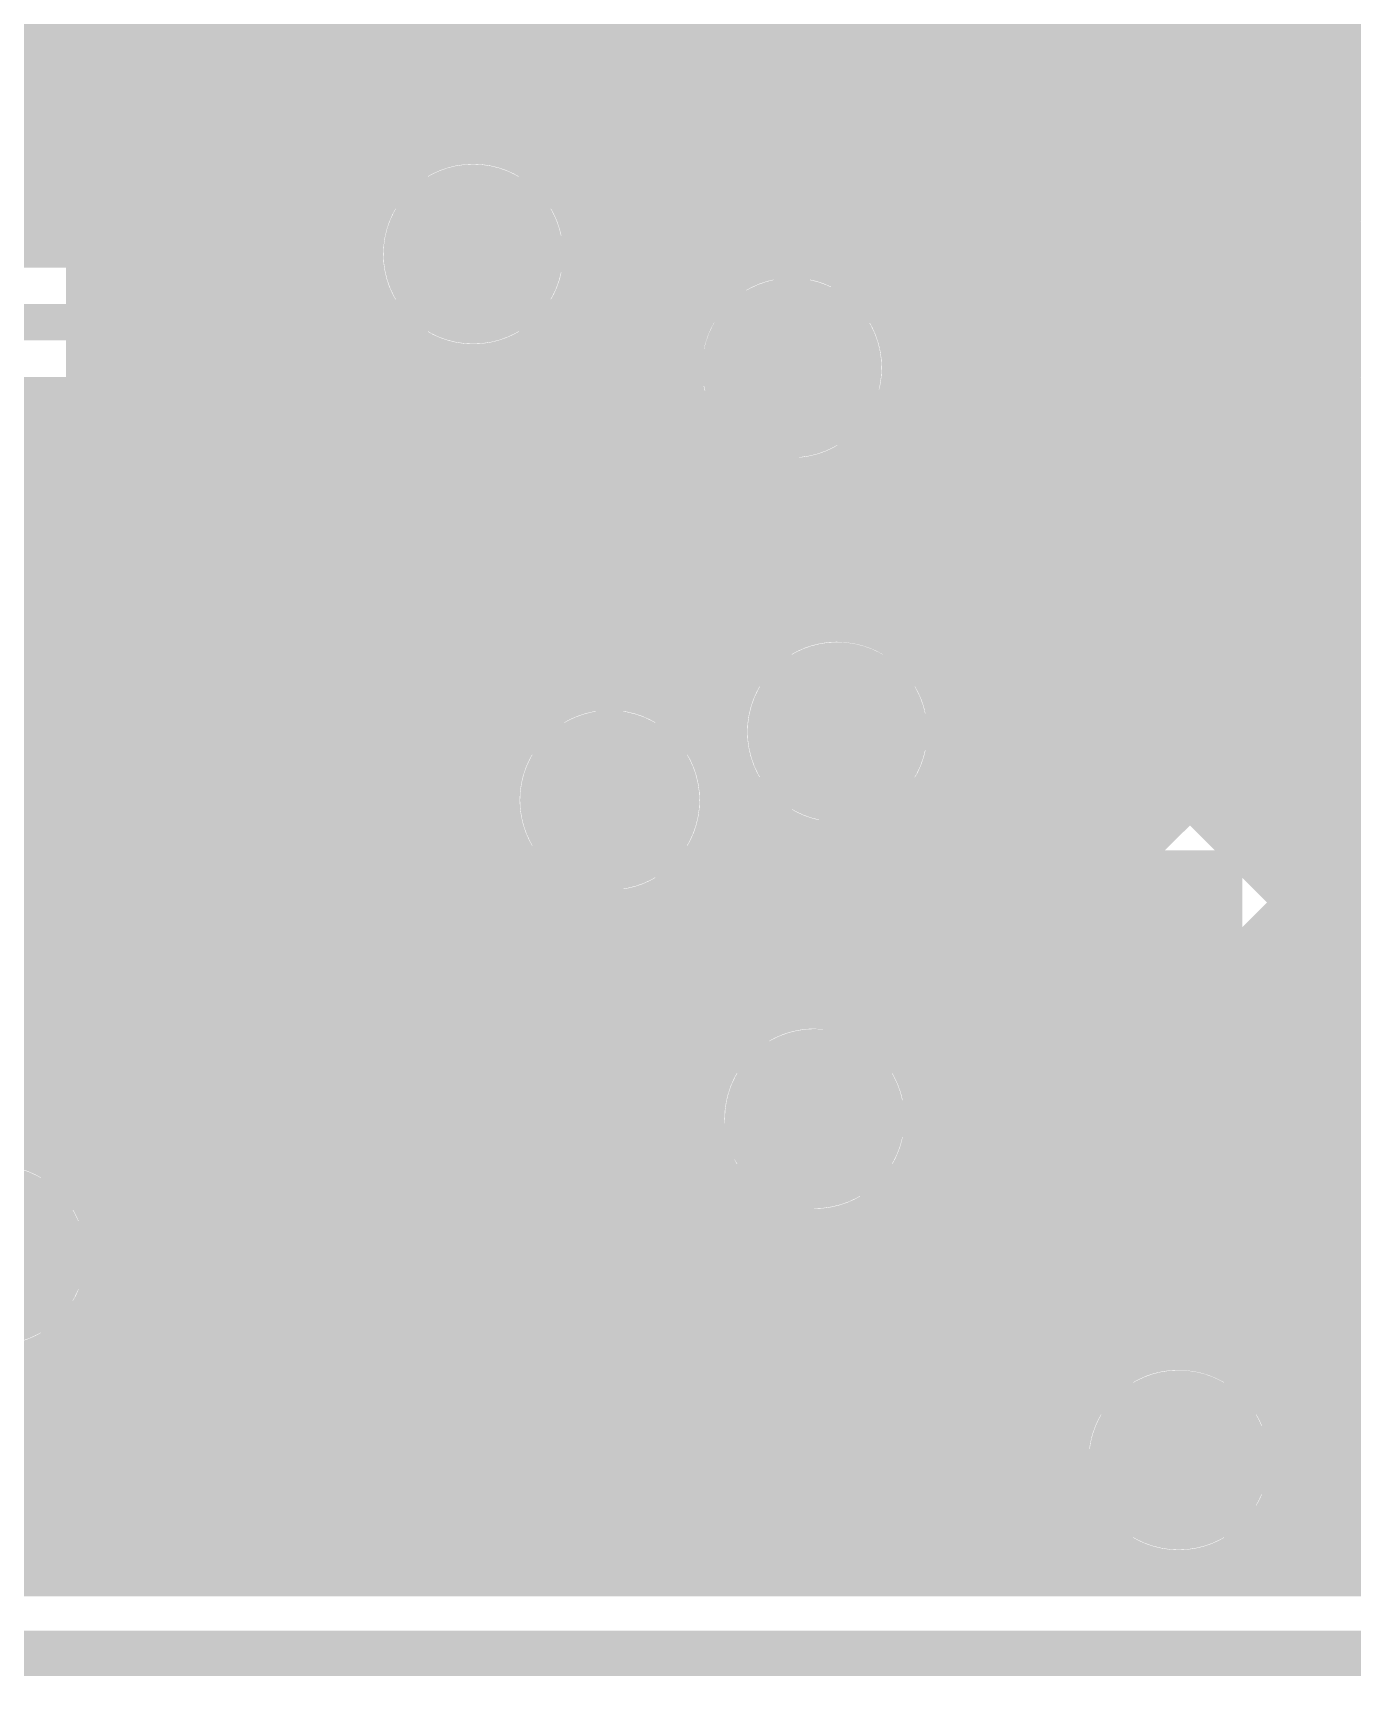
# Model space of a CAD drawing. Extents: x -4 to 136, y -50 to 40.
# Drawn here: x 47.07 to 54.44, y -4.13 to 5.04 of the extents above; entities that cross this region are included whole.
import ezdxf

# ---------------------------------------------------------------- set-up
doc = ezdxf.new("R2010")
doc.units = 0
doc.header["$MEASUREMENT"] = 0
doc.layers.get('0').update_dxf_attribs({"linetype": 'CONTINUOUS'})
for name, color, linetype in [('25-335-0_BOT', 7, 'CONTINUOUS'), ('25-335-0_DRD', 7, 'CONTINUOUS'), ('25-335-0_GND', 6, 'CONTINUOUS'), ('25-335-0_IN1', 4, 'CONTINUOUS'), ('25-335-0_SMT', 5, 'CONTINUOUS'), ('25-335-0_SPT', 10, 'CONTINUOUS'), ('25-335-0_SST', 9, 'CONTINUOUS'), ('25-335-0_TOP', 12, 'CONTINUOUS'), ('THRUHOLE_TAP', 15, 'CONTINUOUS')]:
    doc.layers.add(name, color=color, linetype=linetype)

# ---------------------------------------------------------------- blocks, each defined once
blk = doc.blocks.new('ROUND_40')
at = {"const_width": 0.29972}
blk.add_lwpolyline([(-0.14986, 0, 1), (0.14986, 0, 1)], format="xyb", close=True, dxfattribs=at)
blk = doc.blocks.new('ROUND_60')
at = {"const_width": 0.50038}
blk.add_lwpolyline([(-0.25019, 0, 1), (0.25019, 0, 1)], format="xyb", close=True, dxfattribs=at)
blk = doc.blocks.new('ROUND_62')
at = {"const_width": 0.50038}
blk.add_lwpolyline([(-0.25019, 0, 1), (0.25019, 0, 1)], format="xyb", close=True, dxfattribs=at)
blk = doc.blocks.new('ROUND_63')
at = {"const_width": 0.0635}
blk.add_lwpolyline([(-0.03175, 0, 1), (0.03175, 0, 1)], format="xyb", close=True, dxfattribs=at)
blk = doc.blocks.new('RECTANGLE_2')
blk.add_solid([(0.4826, 0.4064), (0.4826, -0.4064), (-0.4826, 0.4064), (-0.4826, -0.4064)])
blk = doc.blocks.new('RECTANGLE_6')
blk.add_solid([(0.63627, 0.51308), (0.63627, -0.51308), (-0.63627, 0.51308), (-0.63627, -0.51308)])
blk = doc.blocks.new('RECTANGLE_17')
blk.add_solid([(0.508, 0.635), (0.508, -0.635), (-0.508, 0.635), (-0.508, -0.635)])
blk = doc.blocks.new('ROUND_23')
at = {"const_width": 0.10033}
blk.add_lwpolyline([(-0.050164, 0, 1), (0.050164, 0, 1)], format="xyb", close=True, dxfattribs=at)

msp = doc.modelspace()

# ---------------------------------------------------------------- linework, layer by layer
at = {"layer": '25-335-0_BOT'}
for points, const_width in [([(49.6062, 24.5364), (49.6062, 4.43484)], 0.254), ([(49.3776, 20.1422), (49.3776, 4.4196)], 0.254), ([(49.149, 19.91106), (49.149, 4.31038)], 0.254), ([(51.308, 3.175), (51.308, 19.558), (51.562, 19.812)], 0.2032), ([(48.9204, 19.68246), (48.9204, 3.96748)], 0.254), ([(48.6918, 19.45386), (48.6918, 3.8608)], 0.254), ([(48.4632, 19.22526), (48.4632, 3.8608)], 0.254), ([(48.2346, 18.99666), (48.2346, 3.8608)], 0.254), ([(48.006, 18.76806), (48.006, 3.8608)], 0.254), ([(47.0916, 18.67154), (47.0916, 3.8608)], 0.254), ([(47.7774, 18.5928), (47.7774, 3.8608)], 0.254), ([(47.3202, 18.5547), (47.3202, 3.8608)], 0.254), ([(47.5488, 18.53184), (47.5488, 3.8608)], 0.254), ([(51.7398, 15.05966), (51.7398, 3.6322)], 0.254), ([(51.8922, 14.94282), (51.8922, 3.41122)], 0.254), ([(52.1208, 14.86916), (52.1208, 1.5748)], 0.254), ([(52.3494, 9.0551), (52.3494, 1.5748)], 0.254), ([(52.578, 9.0551), (52.578, 1.5748)], 0.254), ([(52.8066, 9.0551), (52.8066, 1.50876)], 0.254), ([(53.0352, 9.0551), (53.0352, 1.2954)], 0.254), ([(53.2638, 9.0551), (53.2638, 1.0668)], 0.254), ([(49.8348, 7.00278), (49.8348, 4.36118)], 0.254), ([(53.4924, 6.91642), (53.4924, 0.8382)], 0.254), ([(50.8762, 6.80466), (50.8762, 3.6322)], 0.254), ([(50.0634, 6.7183), (50.0634, 4.14528)], 0.254), ([(50.7492, 6.70306), (50.7492, 3.46456)], 0.254), ([(50.292, 6.62178), (50.292, 1.39192)], 0.254), ([(50.5206, 6.6167), (50.5206, 1.34874)], 0.254), ([(53.721, 6.6294), (53.721, 0.6096)], 0.254), ([(53.9496, 6.4008), (53.9496, 0.381)], 0.254), ([(54.1782, 6.1722), (54.1782, 3.84556)], 0.254), ([(54.4068, 5.9436), (54.4068, 4.09194)], 0.254), ([(50.8762, 5.1308), (45.44822, 5.1308)], 0.254), ([(55.2196, 5.1308), (51.7398, 5.1308)], 0.254), ([(50.8762, 4.9022), (43.1038, 4.9022)], 0.254), ([(55.4482, 4.9022), (51.7398, 4.9022)], 0.254), ([(50.8762, 4.6736), (42.8752, 4.6736)], 0.254), ([(55.6768, 4.6736), (51.7398, 4.6736)], 0.254), ([(50.8762, 4.445), (42.6466, 4.445)], 0.254), ([(55.9054, 4.445), (51.7398, 4.445)], 0.254), ([(49.0474, 4.2164), (42.418, 4.2164)], 0.254), ([(50.8762, 4.2164), (50.01006, 4.2164)], 0.254), ([(56.05526, 4.2164), (51.7398, 4.2164)], 0.254), ([(48.92548, 3.9878), (37.07384, 3.9878)], 0.254), ([(50.8762, 3.9878), (50.13452, 3.9878)], 0.254), ([(54.27726, 3.9878), (51.7398, 3.9878)], 0.254), ([(48.90262, 3.8608), (39.878, 3.8608)], 0.254), ([(39.497, 3.048), (39.878, 3.429), (49.149, 3.429), (49.53, 3.81)], 0.2032), ([(50.8762, 3.7592), (50.15738, 3.7592)], 0.254), ([(54.1401, 3.7592), (51.7398, 3.7592)], 0.254), ([(50.0634, 3.47472), (50.0634, 1.34874)], 0.254), ([(50.7873, 3.5306), (50.09388, 3.5306)], 0.254), ([(54.10708, 3.5306), (51.8287, 3.5306)], 0.254), ([(50.69078, 3.302), (49.90084, 3.302)], 0.254), ([(54.16042, 3.302), (51.92522, 3.302)], 0.254), ([(49.50968, 3.18008), (49.4538, 3.1242)], 0.254), ([(49.50968, 3.18008), (49.53, 3.17975)], 0.254), ([(49.6062, 3.18516), (49.6062, -3.556)], 0.254), ([(49.8348, 3.25882), (49.8348, 1.1938)], 0.254), ([(54.1782, 3.2639), (54.1782, 0.1524)], 0.254), ([(49.149, 2.9972), (42.57294, 2.9972)], 0.254), ([(47.0916, 2.9972), (47.0916, -1.19126)], 0.254), ([(47.3202, 2.9972), (47.3202, -1.34366)], 0.254), ([(47.5488, 2.9972), (47.5488, -3.556)], 0.254), ([(47.7774, 2.9972), (47.7774, -3.556)], 0.254), ([(48.006, 2.9972), (48.006, -3.556)], 0.254), ([(48.2346, 2.9972), (48.2346, -3.556)], 0.254), ([(48.4632, 2.9972), (48.4632, -3.556)], 0.254), ([(48.6918, 2.9972), (48.6918, -3.556)], 0.254), ([(48.9204, 2.9972), (48.9204, -3.556)], 0.254), ([(49.149, 2.9972), (49.149, -3.556)], 0.254), ([(49.3776, 3.06324), (49.3776, -3.556)], 0.254), ([(50.6857, 3.0734), (49.39284, 3.0734)], 0.254), ([(54.3306, 3.0734), (51.9303, 3.0734)], 0.254), ([(54.4068, 3.02006), (54.4068, 0.0508)], 0.254), ([(51.8922, 2.93878), (51.8922, 1.67894)], 0.254), ([(50.77206, 2.8448), (42.64152, 2.8448)], 0.254), ([(50.7492, 2.8829), (50.7492, 1.1938)], 0.254), ([(60.0202, 2.8448), (51.84394, 2.8448)], 0.254), ([(50.9778, 2.63906), (50.9778, 1.37922)], 0.254), ([(51.6636, 2.6543), (51.6636, 1.7653)], 0.254), ([(51.0159, 2.6162), (42.66438, 2.6162)], 0.254), ([(51.2064, 2.5527), (51.2064, 1.6637)], 0.254), ([(51.435, 2.55778), (51.435, 1.76022)], 0.254), ([(55.31866, 2.6162), (51.59756, 2.6162)], 0.254), ([(55.16626, 2.3876), (42.60088, 2.3876)], 0.254), ([(55.12308, 2.159), (42.40784, 2.159)], 0.254), ([(55.16626, 1.9304), (46.43628, 1.9304)], 0.254), ([(51.2699, 1.7018), (46.65218, 1.7018)], 0.254), ([(55.31866, 1.7018), (51.85156, 1.7018)], 0.254), ([(52.578, 1.5748), (52.0192, 1.5748)], 0.254), ([(51.02606, 1.4732), (46.72584, 1.4732)], 0.254), ([(60.0202, 1.4732), (52.85486, 1.4732)], 0.254), ([(52.8828, 1.4478), (54.2798, 0.0508)], 0.254), ([(49.8856, 1.2446), (46.7106, 1.2446)], 0.254), ([(50.9397, 1.2446), (50.69586, 1.2446)], 0.254), ([(60.0202, 1.2446), (53.086, 1.2446)], 0.254), ([(51.562, 1.143), (52.578, 1.143), (54.102, -0.381), (62.865, -0.381), (63.5, 0.254), (68.707, 0.254), (68.961, 0)], 0.2032), ([(49.71542, 1.016), (46.60138, 1.016)], 0.254), ([(50.94478, 1.016), (50.86858, 1.016)], 0.254), ([(59.87542, 1.016), (53.3146, 1.016)], 0.254), ([(50.9778, 0.90678), (50.9778, -0.58166)], 0.254), ([(49.66208, 0.7874), (46.25848, 0.7874)], 0.254), ([(51.0413, 0.7874), (50.92192, 0.7874)], 0.254), ([(52.39766, 0.7112), (52.0192, 0.7112)], 0.254), ([(52.1208, 0.7112), (52.1208, -3.556)], 0.254), ([(52.3494, 0.7112), (52.3494, -3.556)], 0.254), ([(52.39766, 0.7112), (53.78958, -0.68072)], 0.254), ([(59.82208, 0.7874), (53.5432, 0.7874)], 0.254), ([(51.2064, 0.6223), (51.2064, -0.42926)], 0.254), ([(51.8922, 0.60706), (51.8922, -0.58166)], 0.254), ([(49.6951, 0.5588), (30.0228, 0.5588)], 0.254), ([(51.32578, 0.5588), (50.8889, 0.5588)], 0.254), ([(51.435, 0.52578), (51.435, -0.38608)], 0.254), ([(51.6636, 0.5207), (51.6636, -0.42926)], 0.254), ([(52.55006, 0.5588), (51.79822, 0.5588)], 0.254), ([(52.578, 0.53086), (52.578, -3.556)], 0.254), ([(59.8551, 0.5588), (53.7718, 0.5588)], 0.254), ([(49.83226, 0.3302), (30.0228, 0.3302)], 0.254), ([(49.8348, 0.32766), (49.8348, -3.556)], 0.254), ([(52.77866, 0.3302), (50.7492, 0.3302)], 0.254), ([(50.7492, 0.32766), (50.7492, -3.556)], 0.254), ([(52.8066, 0.30226), (52.8066, -3.556)], 0.254), ([(59.99226, 0.3302), (54.0004, 0.3302)], 0.254), ([(50.0634, 0.17526), (50.0634, -3.556)], 0.254), ([(50.5206, 0.17526), (50.5206, -3.556)], 0.254), ([(53.00726, 0.1016), (30.0228, 0.1016)], 0.254), ([(50.292, 0.13208), (50.292, -3.556)], 0.254), ([(53.0352, 0.07366), (53.0352, -2.46126)], 0.254), ([(62.73546, 0.1016), (54.229, 0.1016)], 0.254), ([(62.68466, 0.0508), (54.2798, 0.0508)], 0.254), ([(53.23586, -0.127), (30.0228, -0.127)], 0.254), ([(53.2638, -0.1524), (53.2638, -2.3241)], 0.254), ([(53.46446, -0.3556), (30.0228, -0.3556)], 0.254), ([(53.4924, -0.381), (53.4924, -2.29108)], 0.254), ([(50.97526, -0.5842), (30.0228, -0.5842)], 0.254), ([(53.69306, -0.5842), (51.8922, -0.5842)], 0.254), ([(53.721, -0.6096), (53.721, -2.34442)], 0.254), ([(50.8381, -0.8128), (30.0228, -0.8128)], 0.254), ([(57.22366, -0.8128), (52.0319, -0.8128)], 0.254), ([(53.9496, -0.78486), (53.9496, -2.4003)], 0.254), ([(57.22366, -0.8128), (54.102, -0.8128)], 0.254), ([(54.1782, -0.8128), (54.1782, -2.4003)], 0.254), ([(54.4068, -0.8128), (54.4068, -2.4003)], 0.254), ([(50.80508, -1.0414), (30.0228, -1.0414)], 0.254), ([(57.07126, -1.0414), (52.06492, -1.0414)], 0.254), ([(50.85842, -1.27), (47.23384, -1.27)], 0.254), ([(57.02808, -1.27), (52.01158, -1.27)], 0.254), ([(51.0286, -1.4986), (47.42688, -1.4986)], 0.254), ([(50.9778, -1.4478), (50.9778, -3.556)], 0.254), ([(57.07126, -1.4986), (51.83886, -1.4986)], 0.254), ([(51.8922, -1.4478), (51.8922, -3.556)], 0.254), ([(51.2064, -1.60274), (51.2064, -3.556)], 0.254), ([(51.435, -1.64592), (51.435, -3.556)], 0.254), ([(51.6636, -1.60274), (51.6636, -3.556)], 0.254), ([(57.22366, -1.7272), (47.49038, -1.7272)], 0.254), ([(61.98362, -1.9558), (47.46752, -1.9558)], 0.254), ([(47.3202, -2.2098), (47.3202, -3.556)], 0.254), ([(62.04712, -2.1844), (47.34306, -2.1844)], 0.254), ([(53.09362, -2.413), (30.20822, -2.413)], 0.254), ([(47.0916, -2.36474), (47.0916, -3.556)], 0.254), ([(62.22238, -2.4003), (53.82006, -2.4003)], 0.254), ([(62.23762, -2.413), (53.83784, -2.413)], 0.254), ([(95.25, -3.302), (70.739, -3.302), (69.977, -2.54), (68.707, -2.54), (68.326, -2.921), (53.467, -2.921)], 0.381), ([(52.90312, -2.6416), (30.1117, -2.6416)], 0.254), ([(52.83962, -2.8702), (29.82722, -2.8702)], 0.254), ([(52.86248, -3.0988), (26.83256, -3.0988)], 0.254), ([(52.9844, -3.3274), (15.9766, -3.3274)], 0.254), ([(53.0352, -3.3782), (53.0352, -3.556)], 0.254), ([(53.2638, -3.5179), (53.2638, -3.556)], 0.254), ([(53.721, -3.49758), (53.721, -3.556)], 0.254), ([(68.326, -3.4417), (53.82006, -3.4417)], 0.254), ([(53.9496, -3.4417), (53.9496, -3.556)], 0.254), ([(54.1782, -3.4417), (54.1782, -3.556)], 0.254), ([(54.4068, -3.4417), (54.4068, -3.556)], 0.254), ([(68.38442, -3.556), (15.86738, -3.556)], 0.254)]:
    msp.add_lwpolyline(points, dxfattribs=dict(at, const_width=const_width))
at = {"layer": '25-335-0_BOT', "const_width": 0.254}
for points in [[(49.53, 4.43992, 0.3907443), (48.90262, 3.8608)], [(50.15992, 3.81, 0.4142136), (49.53, 4.43992)], [(54.737, 4.18592, 0.4142136), (54.10708, 3.556)], [(49.53, 3.18008, 0.4142136), (50.15992, 3.81)], [(50.8762, 3.6322, 0.2063465), (50.67913, 3.175)], [(51.93792, 3.175, 0.2063464), (51.74052, 3.63296)], [(54.10708, 3.556, 0.4142136), (54.737, 2.92608)], [(50.67808, 3.175, 0.4142136), (51.308, 2.54508)], [(51.308, 2.54508, 0.4142136), (51.93792, 3.175)], [(49.149, 2.9972, 0.1989115), (49.45433, 3.12367)], [(51.562, 1.77292, 0.4142136), (50.93208, 1.143)], [(52.0192, 1.5748, 0.2063465), (51.562, 1.77187)], [(52.8828, 1.4478, 0.1989124), (52.578, 1.57405)], [(50.292, 1.39192, 0.4142136), (49.66208, 0.762)], [(50.92192, 0.762, 0.4142136), (50.292, 1.39192)], [(50.93208, 1.143, 0.4142136), (51.562, 0.51308)], [(49.66208, 0.762, 0.4142136), (50.292, 0.13208)], [(50.292, 0.13208, 0.4142136), (50.92192, 0.762)], [(51.562, 0.51308, 0.2063458), (52.01996, 0.71048)], [(51.435, -0.38608, 0.4142136), (50.80508, -1.016)], [(52.06492, -1.016, 0.4142136), (51.435, -0.38608)], [(53.7972, -0.6858, 0.1989124), (54.102, -0.81205)], [(53.7972, -0.6858, 0.1989124), (54.102, -0.81205)], [(50.80508, -1.016, 0.4142136), (51.435, -1.64592)], [(51.435, -1.64592, 0.4142136), (52.06492, -1.016)], [(47.49292, -1.778, 0.4142136), (46.863, -1.14808)], [(46.863, -2.40792, 0.4142136), (47.49292, -1.778)], [(53.467, -2.29108, 0.4142136), (52.83708, -2.921)], [(53.82006, -2.4003, 0.1500719), (53.467, -2.29189)], [(52.83708, -2.921, 0.4142136), (53.467, -3.55092)], [(53.467, -3.55092, 0.1500718), (53.82051, -3.44237)]]:
    msp.add_lwpolyline(points, format="xyb", dxfattribs=at)
at = {"layer": '25-335-0_DRD', "const_width": 0.254}
for points in [[(-4.0005, 34.00044), (-4.0005, -4.0005), (135.99922, -4.0005), (135.99922, 34.00044), (-4.0005, 34.00044)], [(48.895, 4.445), (48.895, 3.175)], [(50.165, 4.445), (48.895, 4.445)], [(50.165, 4.445), (48.895, 3.175)], [(50.165, 3.175), (48.895, 4.445)], [(50.165, 3.175), (50.165, 4.445)], [(54.102, 4.191), (54.102, 2.921)], [(55.372, 4.191), (54.102, 4.191)], [(55.372, 4.191), (54.102, 2.921)], [(55.372, 2.921), (54.102, 4.191)], [(50.673, 3.81), (50.673, 2.54)], [(51.943, 3.81), (50.673, 3.81)], [(51.943, 3.81), (50.673, 2.54)], [(51.943, 2.54), (50.673, 3.81)], [(51.943, 2.54), (51.943, 3.81)], [(48.895, 3.175), (50.165, 3.175)], [(49.784, 2.921), (49.784, 1.651)], [(51.054, 2.921), (49.784, 2.921)], [(51.054, 2.921), (49.784, 1.651)], [(51.054, 1.651), (49.784, 2.921)], [(49.784, 2.921), (49.784, 1.651)], [(51.054, 2.921), (49.784, 2.921)], [(51.054, 2.921), (49.784, 1.651)], [(51.054, 1.651), (49.784, 2.921)], [(51.054, 1.651), (51.054, 2.921)], [(51.054, 1.651), (51.054, 2.921)], [(54.102, 2.921), (55.372, 2.921)], [(50.673, 2.54), (51.943, 2.54)], [(50.927, 1.778), (50.927, 0.508)], [(52.197, 1.778), (50.927, 1.778)], [(52.197, 1.778), (50.927, 0.508)], [(52.197, 0.508), (50.927, 1.778)], [(52.197, 0.508), (52.197, 1.778)], [(49.784, 1.651), (51.054, 1.651)], [(49.784, 1.651), (51.054, 1.651)], [(49.657, 1.397), (49.657, 0.127)], [(50.927, 1.397), (49.657, 1.397)], [(50.927, 1.397), (49.657, 0.127)], [(50.927, 0.127), (49.657, 1.397)], [(50.927, 0.127), (50.927, 1.397)], [(51.6128, 0.7112), (51.6128, -0.5588)], [(52.8828, 0.7112), (51.6128, 0.7112)], [(52.8828, 0.7112), (51.6128, -0.5588)], [(52.8828, -0.5588), (51.6128, 0.7112)], [(51.6128, 0.7112), (51.6128, -0.5588)], [(52.8828, 0.7112), (51.6128, 0.7112)], [(52.8828, 0.7112), (51.6128, -0.5588)], [(52.8828, -0.5588), (51.6128, 0.7112)], [(52.8828, -0.5588), (52.8828, 0.7112)], [(52.8828, -0.5588), (52.8828, 0.7112)], [(50.927, 0.508), (52.197, 0.508)], [(49.657, 0.127), (50.927, 0.127)], [(50.8, -0.381), (50.8, -1.651)], [(52.07, -0.381), (50.8, -0.381)], [(52.07, -0.381), (50.8, -1.651)], [(52.07, -1.651), (50.8, -0.381)], [(52.07, -1.651), (52.07, -0.381)], [(51.6128, -0.5588), (52.8828, -0.5588)], [(51.6128, -0.5588), (52.8828, -0.5588)], [(47.498, -1.143), (46.228, -1.143)], [(47.498, -1.143), (46.228, -2.413)], [(47.498, -2.413), (46.228, -1.143)], [(47.498, -2.413), (47.498, -1.143)], [(50.8, -1.651), (52.07, -1.651)], [(52.832, -2.286), (52.832, -3.556)], [(54.102, -2.286), (52.832, -2.286)], [(54.102, -2.286), (52.832, -3.556)], [(54.102, -3.556), (52.832, -2.286)], [(54.102, -3.556), (54.102, -2.286)], [(46.228, -2.413), (47.498, -2.413)], [(52.832, -3.556), (54.102, -3.556)]]:
    msp.add_lwpolyline(points, dxfattribs=at)
at = {"layer": '25-335-0_GND', "const_width": 0.254}
msp.add_lwpolyline([(-4.0005, 34.00044), (-4.0005, -4.0005), (135.99922, -4.0005), (135.99922, 34.00044), (-4.0005, 34.00044)], dxfattribs=at)
at = {"layer": '25-335-0_IN1'}
for points, const_width in [([(11.557, 19.812), (15.113, 19.812), (17.145, 17.78), (17.145, 10.033), (17.653, 9.525), (24.003, 9.525), (28.829, 4.699), (39.624, 4.699), (40.132, 4.191), (40.132, -1.905), (40.64, -2.413), (49.149, -2.413), (49.657, -1.905), (57.023, -1.905), (57.658, -1.27)], 0.2032), ([(47.0916, 14.01826), (47.0916, 4.572)], 0.254), ([(47.3202, 13.78966), (47.3202, 4.31292)], 0.254), ([(47.5488, 13.56106), (47.5488, -1.9812)], 0.254), ([(47.7774, 13.33246), (47.7774, -1.9812)], 0.254), ([(48.006, 13.10386), (48.006, -1.9812)], 0.254), ([(48.2346, 12.87526), (48.2346, -1.9812)], 0.254), ([(48.4632, 12.6873), (48.4632, -1.9812)], 0.254), ([(48.6918, 12.6492), (48.6918, -1.9812)], 0.254), ([(48.9204, 12.6492), (48.9204, 3.96748)], 0.254), ([(49.149, 12.6492), (49.149, 4.31038)], 0.254), ([(49.3776, 12.6492), (49.3776, 4.4196)], 0.254), ([(49.6062, 12.6492), (49.6062, 4.43484)], 0.254), ([(53.0352, 9.0551), (53.0352, 4.1148)], 0.254), ([(53.2638, 9.0551), (53.2638, 4.3434)], 0.254), ([(53.4924, 9.0551), (53.4924, 4.572)], 0.254), ([(53.721, 9.0551), (53.721, 4.8006)], 0.254), ([(53.9496, 9.0551), (53.9496, 5.0292)], 0.254), ([(52.8066, 9.01446), (52.8066, 3.8862)], 0.254), ([(52.578, 8.78586), (52.578, 3.6576)], 0.254), ([(52.3494, 8.55726), (52.3494, 3.429)], 0.254), ([(52.1208, 8.32866), (52.1208, 3.2004)], 0.254), ([(51.8922, 8.10006), (51.8922, 3.41122)], 0.254), ([(51.6636, 7.87146), (51.6636, 3.6957)], 0.254), ([(51.435, 7.64286), (51.435, 3.79222)], 0.254), ([(51.2064, 7.41426), (51.2064, 3.7973)], 0.254), ([(49.8348, 7.00278), (49.8348, 4.36118)], 0.254), ([(50.9778, 6.9469), (50.9778, 3.71094)], 0.254), ([(50.0634, 6.7183), (50.0634, 4.14528)], 0.254), ([(50.7492, 6.70306), (50.7492, 3.46456)], 0.254), ([(50.292, 6.62178), (50.292, 1.39192)], 0.254), ([(50.5206, 6.6167), (50.5206, 1.6002)], 0.254), ([(45.82922, 5.83184), (47.22368, 4.43738)], 0.254), ([(54.4322, 5.5118), (51.90998, 2.98958)], 0.254), ([(54.04866, 5.1308), (46.5328, 5.1308)], 0.254), ([(57.277, 5.207), (54.737, 5.207), (50.292, 0.762)], 0.2032), ([(53.82006, 4.9022), (46.7614, 4.9022)], 0.254), ([(54.9148, 4.7752), (51.84648, 1.70434)], 0.254), ([(53.59146, 4.6736), (46.99, 4.6736)], 0.254), ([(53.36286, 4.445), (47.2186, 4.445)], 0.254), ([(49.0474, 4.2164), (47.36084, 4.2164)], 0.254), ([(53.13426, 4.2164), (50.01006, 4.2164)], 0.254), ([(56.05526, 4.2164), (54.356, 4.2164)], 0.254), ([(54.4068, 4.26466), (54.4068, 4.09194)], 0.254), ([(47.3837, 4.064), (47.3837, -1.4224)], 0.254), ([(54.1782, 4.03606), (54.1782, 3.84556)], 0.254), ([(48.92548, 3.9878), (47.3837, 3.9878)], 0.254), ([(52.90566, 3.9878), (50.13452, 3.9878)], 0.254), ([(54.27726, 3.9878), (54.1274, 3.9878)], 0.254), ([(48.90262, 3.7592), (47.3837, 3.7592)], 0.254), ([(51.07178, 3.7592), (50.15738, 3.7592)], 0.254), ([(52.67706, 3.7592), (51.54422, 3.7592)], 0.254), ([(54.1401, 3.7592), (53.8988, 3.7592)], 0.254), ([(53.9496, 3.80746), (53.9496, 1.2192)], 0.254), ([(48.9204, 3.64998), (48.9204, -1.9812)], 0.254), ([(53.721, 3.57886), (53.721, 0.9906)], 0.254), ([(48.96612, 3.5306), (47.3837, 3.5306)], 0.254), ([(50.0634, 3.47472), (50.0634, 1.34874)], 0.254), ([(50.7873, 3.5306), (50.09388, 3.5306)], 0.254), ([(51.435, -1.016), (52.324, -1.016), (54.737, 1.397), (54.737, 3.556)], 0.2032), ([(52.44846, 3.5306), (51.8287, 3.5306)], 0.254), ([(54.10708, 3.5306), (53.6702, 3.5306)], 0.254), ([(49.15662, 3.302), (47.3837, 3.302)], 0.254), ([(49.149, 3.30708), (49.149, -1.80086)], 0.254), ([(50.69078, 3.302), (49.90084, 3.302)], 0.254), ([(52.21986, 3.302), (51.92522, 3.302)], 0.254), ([(54.16042, 3.302), (53.4416, 3.302)], 0.254), ([(53.4924, 3.35026), (53.4924, 0.762)], 0.254), ([(49.3776, 3.19786), (49.3776, -1.5748)], 0.254), ([(49.6062, 3.18516), (49.6062, -1.47574)], 0.254), ([(49.8348, 3.25882), (49.8348, 1.1938)], 0.254), ([(54.1782, 3.2639), (54.1782, 1.4478)], 0.254), ([(53.2638, 3.12166), (53.2638, 0.5334)], 0.254), ([(54.3052, 3.09626), (54.3052, 1.5748)], 0.254), ([(50.6857, 3.0734), (47.3837, 3.0734)], 0.254), ([(51.99126, 3.0734), (51.9303, 3.0734)], 0.254), ([(54.3052, 3.0734), (53.213, 3.0734)], 0.254), ([(50.77206, 2.8448), (47.3837, 2.8448)], 0.254), ([(50.7492, 2.8829), (50.7492, 1.8288)], 0.254), ([(54.3052, 2.8448), (52.9844, 2.8448)], 0.254), ([(53.0352, 2.89306), (53.0352, 0.3048)], 0.254), ([(50.9778, 2.63906), (50.9778, 2.0574)], 0.254), ([(52.8066, 2.66446), (52.8066, 0.0762)], 0.254), ([(51.0159, 2.6162), (47.3837, 2.6162)], 0.254), ([(51.49088, 2.57302), (50.30978, 1.39192)], 0.254), ([(51.2064, 2.5527), (51.2064, 2.286)], 0.254), ([(51.435, 2.55778), (51.435, 2.5146)], 0.254), ([(54.3052, 2.6162), (52.7558, 2.6162)], 0.254), ([(51.30546, 2.3876), (47.3837, 2.3876)], 0.254), ([(54.3052, 2.3876), (52.5272, 2.3876)], 0.254), ([(52.578, 2.43586), (52.578, -0.14986)], 0.254), ([(52.3494, 2.20726), (52.3494, -0.37846)], 0.254), ([(51.07686, 2.159), (47.3837, 2.159)], 0.254), ([(54.3052, 2.159), (52.2986, 2.159)], 0.254), ([(50.84826, 1.9304), (47.3837, 1.9304)], 0.254), ([(54.3052, 1.9304), (52.07, 1.9304)], 0.254), ([(52.1208, 1.97866), (52.1208, 1.43256)], 0.254), ([(51.8922, 1.75006), (51.8922, 1.67894)], 0.254), ([(50.61966, 1.7018), (47.3837, 1.7018)], 0.254), ([(54.3052, 1.7018), (51.85156, 1.7018)], 0.254), ([(54.3052, 1.5748), (52.14366, -0.5842)], 0.254), ([(50.39106, 1.4732), (47.3837, 1.4732)], 0.254), ([(54.20106, 1.4732), (52.09794, 1.4732)], 0.254), ([(49.8856, 1.2446), (47.3837, 1.2446)], 0.254), ([(53.97246, 1.2446), (52.1843, 1.2446)], 0.254), ([(55.0418, 1.0922), (52.63388, -1.31572)], 0.254), ([(49.71542, 1.016), (47.3837, 1.016)], 0.254), ([(53.74386, 1.016), (52.17922, 1.016)], 0.254), ([(50.99812, 0.85852), (50.92192, 0.77978)], 0.254), ([(50.9778, 0.83566), (50.9778, -0.58166)], 0.254), ([(52.1208, 0.8509), (52.1208, -0.5842)], 0.254), ([(49.66208, 0.7874), (47.3837, 0.7874)], 0.254), ([(51.0413, 0.7874), (50.927, 0.7874)], 0.254), ([(53.51526, 0.7874), (52.0827, 0.7874)], 0.254), ([(51.2064, 0.6223), (51.2064, -0.42926)], 0.254), ([(51.8922, 0.60706), (51.8922, -0.58166)], 0.254), ([(49.6951, 0.5588), (47.3837, 0.5588)], 0.254), ([(51.32578, 0.5588), (50.8889, 0.5588)], 0.254), ([(51.435, 0.52578), (51.435, -0.38608)], 0.254), ([(51.6636, 0.5207), (51.6636, -0.42926)], 0.254), ([(53.28666, 0.5588), (51.79822, 0.5588)], 0.254), ([(59.8551, 0.5588), (54.5084, 0.5588)], 0.254), ([(54.4068, 0.45466), (54.4068, -1.4732)], 0.254), ([(49.83226, 0.3302), (47.3837, 0.3302)], 0.254), ([(49.8348, 0.32766), (49.8348, -1.4732)], 0.254), ([(53.05806, 0.3302), (50.7492, 0.3302)], 0.254), ([(50.7492, 0.32766), (50.7492, -1.4732)], 0.254), ([(59.99226, 0.3302), (54.2798, 0.3302)], 0.254), ([(50.0634, 0.17526), (50.0634, -1.4732)], 0.254), ([(50.5206, 0.17526), (50.5206, -1.4732)], 0.254), ([(54.1782, 0.22606), (54.1782, -1.4732)], 0.254), ([(52.82946, 0.1016), (47.3837, 0.1016)], 0.254), ([(50.292, 0.13208), (50.292, -1.4732)], 0.254), ([(62.8142, 0.1016), (54.0512, 0.1016)], 0.254), ([(53.9496, 0), (53.9496, -1.4732)], 0.254), ([(52.60086, -0.127), (47.3837, -0.127)], 0.254), ([(62.8142, -0.127), (53.8226, -0.127)], 0.254), ([(53.721, -0.2286), (53.721, -1.4732)], 0.254), ([(52.37226, -0.3556), (47.3837, -0.3556)], 0.254), ([(62.8142, -0.3556), (53.594, -0.3556)], 0.254), ([(53.4924, -0.4572), (53.4924, -1.4732)], 0.254), ([(50.97526, -0.5842), (47.3837, -0.5842)], 0.254), ([(52.14366, -0.5842), (51.8922, -0.5842)], 0.254), ([(52.14366, -0.5842), (51.8922, -0.5842)], 0.254), ([(62.8142, -0.5842), (53.3654, -0.5842)], 0.254), ([(53.2638, -0.6858), (53.2638, -1.4732)], 0.254), ([(50.8381, -0.8128), (47.3837, -0.8128)], 0.254), ([(57.22366, -0.8128), (53.1368, -0.8128)], 0.254), ([(53.0352, -0.9144), (53.0352, -1.4732)], 0.254), ([(50.80508, -1.0414), (47.3837, -1.0414)], 0.254), ([(57.07126, -1.0414), (52.9082, -1.0414)], 0.254), ([(52.8066, -1.143), (52.8066, -1.4732)], 0.254), ([(50.85842, -1.27), (47.3837, -1.27)], 0.254), ([(57.02808, -1.27), (52.6796, -1.27)], 0.254), ([(52.578, -1.36398), (52.578, -1.4732)], 0.254), ([(49.50968, -1.4986), (47.42688, -1.4986)], 0.254), ([(51.00066, -1.4732), (49.657, -1.4732)], 0.254), ([(50.9778, -1.4478), (50.9778, -1.4732)], 0.254), ([(51.8668, -1.4732), (51.8922, -1.4478)], 0.254), ([(56.84266, -1.4732), (51.8668, -1.4732)], 0.254), ([(52.324, -1.4478), (51.8922, -1.4478)], 0.254), ([(51.8922, -1.4478), (51.8922, -1.4732)], 0.254), ([(52.1208, -1.4478), (52.1208, -1.4732)], 0.254), ([(52.3494, -1.4478), (52.3494, -1.4732)], 0.254), ([(49.3522, -1.6002), (48.96866, -1.9812)], 0.254), ([(49.22266, -1.7272), (47.49038, -1.7272)], 0.254), ([(48.99406, -1.9558), (47.46752, -1.9558)], 0.254), ([(48.96866, -1.9812), (47.4599, -1.9812)], 0.254), ([(49.8348, -2.3368), (49.45888, -2.71272)], 0.254), ([(53.09362, -2.413), (49.7586, -2.413)], 0.254), ([(49.8348, -2.3368), (49.8348, -3.556)], 0.254), ([(53.23078, -2.3368), (49.8348, -2.3368)], 0.254), ([(50.0634, -2.3368), (50.0634, -3.556)], 0.254), ([(50.292, -2.3368), (50.292, -3.556)], 0.254), ([(50.5206, -2.3368), (50.5206, -3.556)], 0.254), ([(50.7492, -2.3368), (50.7492, -3.556)], 0.254), ([(50.9778, -2.3368), (50.9778, -3.556)], 0.254), ([(51.2064, -2.3368), (51.2064, -3.556)], 0.254), ([(51.435, -2.3368), (51.435, -3.556)], 0.254), ([(51.6636, -2.3368), (51.6636, -3.556)], 0.254), ([(51.8922, -2.3368), (51.8922, -3.556)], 0.254), ([(52.1208, -2.3368), (52.1208, -3.556)], 0.254), ([(52.3494, -2.3368), (52.3494, -3.556)], 0.254), ([(52.578, -2.3368), (52.578, -3.556)], 0.254), ([(52.8066, -2.3368), (52.8066, -3.556)], 0.254), ([(53.0352, -2.3368), (53.0352, -2.46126)], 0.254), ([(57.023, -2.3368), (53.70322, -2.3368)], 0.254), ([(62.23762, -2.413), (53.83784, -2.413)], 0.254), ([(53.9496, -2.3368), (53.9496, -2.5146)], 0.254), ([(54.1782, -2.3368), (54.1782, -3.556)], 0.254), ([(54.4068, -2.3368), (54.4068, -3.556)], 0.254), ([(49.6062, -2.5654), (49.6062, -3.556)], 0.254), ([(52.90312, -2.6416), (49.53, -2.6416)], 0.254), ([(66.90614, -2.6416), (54.03088, -2.6416)], 0.254), ([(49.3776, -2.77876), (49.3776, -3.556)], 0.254), ([(52.83962, -2.8702), (29.82722, -2.8702)], 0.254), ([(49.149, -2.8448), (40.64, -2.8448)], 0.254), ([(47.0916, -2.8448), (47.0916, -3.556)], 0.254), ([(47.3202, -2.8448), (47.3202, -3.556)], 0.254), ([(47.5488, -2.8448), (47.5488, -3.556)], 0.254), ([(47.7774, -2.8448), (47.7774, -3.556)], 0.254), ([(48.006, -2.8448), (48.006, -3.556)], 0.254), ([(48.2346, -2.8448), (48.2346, -3.556)], 0.254), ([(48.4632, -2.8448), (48.4632, -3.556)], 0.254), ([(48.6918, -2.8448), (48.6918, -3.556)], 0.254), ([(48.9204, -2.8448), (48.9204, -3.556)], 0.254), ([(49.149, -2.8448), (49.149, -3.556)], 0.254), ([(68.50126, -2.8702), (54.09438, -2.8702)], 0.254), ([(52.86248, -3.0988), (26.83256, -3.0988)], 0.254), ([(68.3641, -3.0988), (54.07152, -3.0988)], 0.254), ([(52.9844, -3.3274), (15.9766, -3.3274)], 0.254), ([(68.33108, -3.3274), (53.94706, -3.3274)], 0.254), ([(53.9496, -3.32486), (53.9496, -3.556)], 0.254), ([(53.0352, -3.3782), (53.0352, -3.556)], 0.254), ([(53.2638, -3.5179), (53.2638, -3.556)], 0.254), ([(53.721, -3.49758), (53.721, -3.556)], 0.254), ([(68.38442, -3.556), (15.86738, -3.556)], 0.254)]:
    msp.add_lwpolyline(points, dxfattribs=dict(at, const_width=const_width))
at = {"layer": '25-335-0_IN1', "const_width": 0.254}
for points in [[(47.3837, 4.064, 0.1989124), (47.23119, 4.43219)], [(47.3837, 4.064, 0.1989124), (47.23119, 4.43219)], [(49.53, 4.43992, 0.4142136), (48.90008, 3.81)], [(50.15992, 3.81, 0.4142136), (49.53, 4.43992)], [(54.737, 4.18592, 0.4142136), (54.10708, 3.556)], [(48.90008, 3.81, 0.4142136), (49.53, 3.18008)], [(49.53, 3.18008, 0.4142136), (50.15992, 3.81)], [(51.308, 3.80492, 0.4142136), (50.67808, 3.175)], [(51.93792, 3.175, 0.4142136), (51.308, 3.80492)], [(54.10708, 3.556, 0.2070672), (54.30575, 3.09684)], [(50.67808, 3.175, 0.4142136), (51.308, 2.54508)], [(51.90998, 2.98958, 0.0748381), (51.93789, 3.175)], [(51.308, 2.54508, 0.0738676), (51.4911, 2.57228)], [(52.19192, 1.143, 0.2826171), (51.84648, 1.70434)], [(50.292, 1.39192, 0.4142136), (49.66208, 0.762)], [(51.562, 0.51308, 0.4142136), (52.19192, 1.143)], [(50.99812, 0.85852, 0.2831079), (51.562, 0.51054)], [(49.66208, 0.762, 0.4142136), (50.292, 0.13208)], [(50.292, 0.13208, 0.4142136), (50.92192, 0.762)], [(51.435, -0.38608, 0.4142136), (50.80508, -1.016)], [(51.8922, -0.5842, 0.2063465), (51.435, -0.38713)], [(50.80508, -1.016, 0.2055832), (51.00114, -1.47269)], [(52.324, -1.4478, 0.1989124), (52.62933, -1.32133)], [(47.49292, -1.778, 0.1509249), (47.38319, -1.42275)], [(49.657, -1.4732, 0.1989124), (49.35167, -1.59967)], [(49.657, -1.4732, 0.1989124), (49.35167, -1.59967)], [(47.4599, -1.9812, 0.0822145), (47.49354, -1.778)], [(53.23078, -2.3368, 0.3056551), (52.83708, -2.921)], [(54.09692, -2.921, 0.3056554), (53.70322, -2.3368)], [(49.149, -2.8448, 0.1989124), (49.45433, -2.71833)], [(52.83708, -2.921, 0.4142136), (53.467, -3.55092)], [(53.467, -3.55092, 0.4142136), (54.09692, -2.921)]]:
    msp.add_lwpolyline(points, format="xyb", dxfattribs=at)
at = {"layer": '25-335-0_SST', "const_width": 0.1524}
for points in [[(47.1805, 4.8895), (47.1805, 7.8105), (45.5422, 7.8105), (45.5422, 4.8895), (47.1805, 4.8895)], [(50.6095, 7.8105), (50.6095, 4.8895), (52.2478, 4.8895), (52.2478, 7.8105), (50.6095, 7.8105)], [(54.229, 1.397), (54.229, 4.953), (52.451, 4.953), (52.451, 1.397), (54.229, 1.397)], [(46.228, 0.254), (50.292, 0.254), (50.292, 4.826), (48.514, 4.826), (48.26, 4.572), (48.006, 4.826), (46.228, 4.826), (46.228, 0.254)], [(51.69916, 3.90398), (51.69916, 3.54838), (51.86934, 3.429), (52.03952, 3.429), (52.20716, 3.54838), (52.20716, 3.90398), (51.19116, 3.90398)], [(51.69916, 3.6068), (51.19116, 3.429)], [(51.69916, 3.00736), (51.69916, 2.65176), (51.53152, 2.5908), (51.36134, 2.5908), (51.19116, 2.65176), (51.19116, 3.00736), (51.36134, 3.06578), (51.53152, 3.06578), (52.20716, 2.82956)], [(51.36134, 2.22758), (51.19116, 2.1082), (51.19116, 1.87198), (51.36134, 1.7526), (51.53152, 1.7526), (51.86934, 1.99136), (52.20716, 1.7526), (52.20716, 2.22758)], [(54.1655, -2.0955), (54.1655, 0.8255), (52.5272, 0.8255), (52.5272, -2.0955), (54.1655, -2.0955)], [(51.40706, -0.39116), (51.23942, -0.33274), (51.23942, 0.02286), (51.40706, 0.08128), (52.08524, 0.08128), (52.25542, 0.02286), (52.25542, -0.33274), (52.08524, -0.39116)], [(47.8028, -0.07874), (47.63262, -0.13716), (47.63262, -0.37338), (47.8028, -0.43434), (47.97298, -0.55118), (48.48098, -0.55118), (48.64862, -0.49276), (48.64862, -0.13716), (48.48098, -0.07874), (47.8028, -0.07874)], [(47.97298, -0.31496), (47.63262, -0.55118)], [(51.23942, -1.11252), (51.23942, -0.87376)], [(51.23942, -0.99314), (52.25542, -0.99314), (52.08524, -0.87376)], [(47.63262, -1.27254), (47.63262, -1.03378)], [(47.63262, -1.15316), (48.64862, -1.15316), (48.48098, -1.03378)], [(51.23942, -1.95072), (51.23942, -1.47574), (51.91506, -1.95072), (52.08524, -1.95072), (52.25542, -1.88976), (52.25542, -1.53416), (52.08524, -1.47574)], [(48.14062, -1.69418), (48.14062, -2.04978), (47.97298, -2.11074), (47.8028, -2.11074), (47.63262, -2.04978), (47.63262, -1.69418), (47.8028, -1.63576), (47.97298, -1.63576), (48.64862, -1.87198)]]:
    msp.add_lwpolyline(points, dxfattribs=at)
at = {"layer": '25-335-0_TOP'}
for points, const_width in [([(48.895, 8.63092), (48.88992, 8.63092), (48.895, 8.6233), (48.895, 4.445), (48.641, 4.191), (48.641, 4.064), (48.26, 3.683)], 0.2032), ([(49.53, 3.81), (51.689, 3.81), (52.324, 3.175), (54.102, 3.175), (54.356, 2.921), (57.277, 2.921), (57.912, 2.286), (59.055, 2.286), (59.309, 2.54), (65.151, 2.54), (65.405, 2.794), (66.167, 2.794), (66.675, 2.286), (66.675, 1.27), (66.929, 1.016), (75.057, 1.016), (75.438, 1.397), (75.438, 3.175), (77.724, 5.461), (90.17, 5.461), (90.805, 6.096), (94.869, 6.096), (95.123, 5.842), (99.822, 5.842)], 0.2032), ([(53.34, 5.969), (53.34, 4.191)], 0.2032), ([(22.86, 3.683), (23.114, 3.937), (27.94, 3.937), (29.21, 2.667), (32.385, 2.667), (34.417, 4.699), (41.021, 4.699), (43.18, 2.54), (44.323, 2.54), (45.212, 3.429), (45.593, 3.429), (46.482, 2.54), (49.149, 2.54), (49.784, 3.175), (51.308, 3.175)], 0.2032), ([(51.8922, 2.93878), (51.8922, 2.2098)], 0.254), ([(51.90744, 2.98196), (52.01158, 2.87528)], 0.254), ([(52.0446, 2.8448), (51.84394, 2.8448)], 0.254), ([(49.9618, 2.7432), (49.5808, 2.3622)], 0.254), ([(50.84826, 2.7432), (49.9618, 2.7432)], 0.254), ([(50.0634, 2.7432), (50.0634, 2.3622)], 0.254), ([(50.292, 2.7432), (50.292, 1.39192)], 0.254), ([(50.5206, 2.7432), (50.5206, 1.54178)], 0.254), ([(50.7492, 2.7432), (50.7492, 1.8288)], 0.254), ([(52.1208, 2.794), (52.1208, 2.20726)], 0.254), ([(52.37226, 2.7432), (52.324, 2.7432)], 0.254), ([(52.3494, 2.7432), (52.3494, 2.10566)], 0.254), ([(52.37226, 2.7432), (52.37226, 2.08534)], 0.254), ([(50.9778, 2.63906), (50.9778, 2.0574)], 0.254), ([(51.6636, 2.6543), (51.6636, 2.2098)], 0.254), ([(51.0159, 2.6162), (49.8348, 2.6162)], 0.254), ([(49.8348, 2.61366), (49.8348, 2.3622)], 0.254), ([(51.2064, 2.5527), (51.2064, 2.1971)], 0.254), ([(51.435, 2.55778), (51.435, 2.2098)], 0.254), ([(52.37226, 2.6162), (51.59756, 2.6162)], 0.254), ([(50.1142, 2.3622), (49.5808, 2.3622)], 0.254), ([(52.37226, 2.3876), (49.6062, 2.3876)], 0.254), ([(49.6062, 2.38506), (49.6062, 2.3622)], 0.254), ([(50.1142, 2.3622), (50.1142, 1.36652)], 0.254), ([(49.276, 1.397), (49.403, 1.397), (50.292, 2.286), (50.419, 2.286)], 0.2032), ([(50.419, 2.286), (50.292, 2.286), (49.403, 1.397), (49.276, 1.397)], 0.2032), ([(52.07, 2.2098), (51.308, 2.2098)], 0.254), ([(48.0822, 2.1082), (48.0822, 0.8128)], 0.254), ([(48.4378, 2.1082), (48.0822, 2.1082)], 0.254), ([(48.2346, 2.1082), (48.2346, 0.8128)], 0.254), ([(48.4378, 2.1082), (48.4378, 0.8128)], 0.254), ([(51.1048, 2.159), (50.1142, 2.159)], 0.254), ([(51.0032, 2.0828), (50.62728, 1.70688)], 0.254), ([(52.37226, 2.159), (52.2732, 2.159)], 0.254), ([(55.753, 2.159), (53.34, 2.159)], 0.2032), ([(65.786, 2.032), (60.071, 2.032), (59.436, 1.397), (54.229, 1.397), (53.975, 1.143), (52.705, 1.143), (52.07, 1.778), (51.308, 1.778), (50.927, 1.397), (50.927, 0.508), (50.292, -0.127), (46.355, -0.127), (45.847, -0.635), (26.416, -0.635), (26.289, -0.762)], 0.2032), ([(48.4378, 1.9304), (48.0822, 1.9304)], 0.254), ([(50.84826, 1.9304), (50.1142, 1.9304)], 0.254), ([(48.4378, 1.7018), (48.0822, 1.7018)], 0.254), ([(50.61966, 1.7018), (50.1142, 1.7018)], 0.254), ([(48.4378, 1.4732), (48.0822, 1.4732)], 0.254), ([(50.50282, 1.4732), (50.1142, 1.4732)], 0.254), ([(47.244, 1.397), (46.101, 1.397)], 0.2032), ([(48.4378, 1.397), (49.276, 1.397)], 0.254), ([(50.1142, 1.397), (49.276, 1.397)], 0.254), ([(50.4952, 1.397), (50.4952, 1.3589)], 0.254), ([(48.4378, 1.2446), (48.0822, 1.2446)], 0.254), ([(13.843, -2.921), (15.24, -1.524), (16.256, -1.524), (17.145, -2.413), (24.511, -2.413), (25.527, -1.397), (27.178, -1.397), (27.432, -1.143), (45.974, -1.143), (46.482, -0.635), (50.8, -0.635), (51.562, 0.127), (51.562, 1.143)], 0.2032), ([(48.4378, 1.016), (48.0822, 1.016)], 0.254), ([(52.21986, 1.016), (52.17922, 1.016)], 0.254), ([(52.1843, 1.05156), (52.39258, 0.84328)], 0.254), ([(52.3494, 0.88646), (52.3494, -1.2573)], 0.254), ([(48.4378, 0.8128), (48.0822, 0.8128)], 0.254), ([(52.1208, 0.8509), (52.1208, -1.2573)], 0.254), ([(50.292, 0.762), (49.911, 0.381), (46.228, 0.381), (45.72, -0.127), (25.654, -0.127), (25.146, -0.635), (18.796, -0.635), (18.034, 0.127)], 0.2032), ([(52.45862, 0.7874), (52.0827, 0.7874)], 0.254), ([(52.5272, 0.7493), (52.5272, -0.6096)], 0.254), ([(51.9938, 0.68326), (51.9938, 0.127)], 0.254), ([(52.5272, 0.5588), (51.9938, 0.5588)], 0.254), ([(52.5272, 0.3302), (51.9938, 0.3302)], 0.254), ([(52.5272, 0.1016), (51.9938, 0.1016)], 0.254), ([(52.5272, 0.0762), (53.34, 0.0762)], 0.254), ([(53.34, 0.0762), (52.2478, 0.0762)], 0.2032), ([(53.34, 0.0762), (52.2478, 0.0762)], 0.2032), ([(52.5272, -0.127), (51.90998, -0.127)], 0.254), ([(51.8668, -0.1778), (51.62804, -0.41656)], 0.254), ([(51.8922, -0.14986), (51.8922, -0.58166)], 0.254), ([(51.6636, -0.381), (51.6636, -0.42926)], 0.254), ([(52.5272, -0.3556), (51.689, -0.3556)], 0.254), ([(52.5272, -0.5842), (51.8922, -0.5842)], 0.254), ([(52.5272, -0.6096), (52.5272, -0.6604)], 0.254), ([(52.5272, -0.6604), (52.5272, -1.2573)], 0.254), ([(52.5272, -0.8128), (52.0319, -0.8128)], 0.254), ([(3.048, -3.302), (3.55092, -3.302), (3.80492, -3.556), (14.097, -3.556), (15.621, -2.032), (16.129, -2.032), (17.018, -2.921), (24.638, -2.921), (25.654, -1.905), (27.305, -1.905), (27.559, -1.651), (46.101, -1.651), (46.609, -1.143), (51.308, -1.143), (51.435, -1.016)], 0.2032), ([(52.5272, -1.0414), (52.06492, -1.0414)], 0.254), ([(46.863, -1.778), (53.34, -1.778), (53.34, -1.3462)], 0.381), ([(52.5272, -1.27), (52.01158, -1.27)], 0.254), ([(52.5272, -1.2573), (52.01666, -1.2573)], 0.254), ([(55.29072, -1.905), (54.61, -1.905), (54.483, -1.778), (53.34, -1.778), (53.34, -1.3462)], 0.381), ([(29.591, -2.286), (29.591, -2.413), (52.197, -2.413), (52.324, -2.286), (53.975, -2.286), (54.61, -2.921), (68.453, -2.921), (68.707, -2.667), (87.757, -2.667), (88.011, -2.921), (88.646, -2.921), (89.662, -1.905)], 0.2032), ([(53.467, -2.921), (53.34, -3.048), (27.051, -3.048), (26.543, -2.54)], 0.381), ([(15.367, -3.175), (15.86992, -3.175), (16.12392, -3.429), (26.035, -3.429), (26.162, -3.556), (68.707, -3.556), (68.961, -3.302)], 0.2032)]:
    msp.add_lwpolyline(points, dxfattribs=dict(at, const_width=const_width))
at = {"layer": '25-335-0_TOP', "const_width": 0.254}
for points in [[(51.308, 2.54508, 0.3256429), (51.90744, 2.98196)], [(52.0192, 2.8702, 0.1989124), (52.324, 2.74395)], [(52.0192, 2.8702, 0.1989124), (52.324, 2.74395)], [(50.84826, 2.7432, 0.2070673), (51.308, 2.54428)], [(51.308, 2.2098, 0.1989132), (51.00267, 2.08333)], [(52.37226, 2.08534, 0.1967475), (52.07, 2.20907)], [(50.6222, 1.7018, 0.1989124), (50.49595, 1.397)], [(50.6222, 1.7018, 0.1989124), (50.49595, 1.397)], [(50.292, 1.39192, 0.0716356), (50.11426, 1.36632)], [(50.4952, 1.3589, 0.0822145), (50.292, 1.39254)], [(51.9938, 0.68326, 0.1692978), (52.18602, 1.05131)], [(52.4002, 0.8382, 0.0905473), (52.52758, 0.75015)], [(52.4002, 0.8382, 0.0905473), (52.52758, 0.75015)], [(51.8668, -0.1778, 0.1989124), (51.99305, 0.127)], [(51.8668, -0.1778, 0.1989124), (51.99305, 0.127)], [(52.06492, -1.016, 0.3256429), (51.62804, -0.41656)], [(52.01666, -1.2573, 0.0986279), (52.06472, -1.016)]]:
    msp.add_lwpolyline(points, format="xyb", dxfattribs=at)

# ---------------------------------------------------------------- block references
at = {"layer": '25-335-0_BOT'}
for p in [(49.53, 3.81), (51.308, 3.175), (50.419, 2.286), (51.562, 1.143), (50.292, 0.762), (52.2478, 0.0762), (51.435, -1.016), (46.863, -1.778), (53.467, -2.921)]:
    msp.add_blockref('ROUND_40', p, dxfattribs=at)
at = {"layer": '25-335-0_GND'}
for name, p in [('ROUND_60', (49.53, 3.81)), ('ROUND_60', (54.737, 3.556)), ('ROUND_60', (51.308, 3.175)), ('ROUND_63', (50.419, 2.286)), ('ROUND_60', (51.562, 1.143)), ('ROUND_60', (50.292, 0.762)), ('ROUND_63', (52.2478, 0.0762)), ('ROUND_60', (51.435, -1.016)), ('ROUND_62', (46.863, -1.778)), ('ROUND_62', (53.467, -2.921))]:
    msp.add_blockref(name, p, dxfattribs=at)
at = {"layer": '25-335-0_IN1'}
for p in [(49.53, 3.81), (51.308, 3.175), (50.419, 2.286), (51.562, 1.143), (50.292, 0.762), (52.2478, 0.0762), (51.435, -1.016), (46.863, -1.778), (53.467, -2.921)]:
    msp.add_blockref('ROUND_40', p, dxfattribs=at)
at = {"layer": '25-335-0_SMT'}
for name, p in [('RECTANGLE_6', (53.34, 4.191)), ('RECTANGLE_17', (48.26, 3.683)), ('RECTANGLE_6', (53.34, 2.159)), ('RECTANGLE_17', (47.244, 1.397)), ('RECTANGLE_17', (49.276, 1.397)), ('RECTANGLE_2', (53.34, 0.0762)), ('RECTANGLE_2', (53.34, -1.3462))]:
    msp.add_blockref(name, p, dxfattribs=at)
at = {"layer": '25-335-0_SPT'}
for name, p in [('RECTANGLE_6', (53.34, 4.191)), ('RECTANGLE_17', (48.26, 3.683)), ('RECTANGLE_6', (53.34, 2.159)), ('RECTANGLE_17', (47.244, 1.397)), ('RECTANGLE_17', (49.276, 1.397)), ('RECTANGLE_2', (53.34, 0.0762)), ('RECTANGLE_2', (53.34, -1.3462))]:
    msp.add_blockref(name, p, dxfattribs=at)
at = {"layer": '25-335-0_TOP'}
for name, p in [('RECTANGLE_6', (53.34, 4.191)), ('RECTANGLE_17', (48.26, 3.683)), ('ROUND_40', (49.53, 3.81)), ('ROUND_40', (51.308, 3.175)), ('RECTANGLE_6', (53.34, 2.159)), ('ROUND_40', (50.419, 2.286)), ('RECTANGLE_17', (47.244, 1.397)), ('RECTANGLE_17', (49.276, 1.397)), ('ROUND_40', (51.562, 1.143)), ('ROUND_40', (50.292, 0.762)), ('RECTANGLE_2', (53.34, 0.0762)), ('ROUND_40', (52.2478, 0.0762)), ('ROUND_40', (51.435, -1.016)), ('RECTANGLE_2', (53.34, -1.3462)), ('ROUND_40', (46.863, -1.778)), ('ROUND_40', (53.467, -2.921))]:
    msp.add_blockref(name, p, dxfattribs=at)
at = {"layer": 'THRUHOLE_TAP'}
for p in [(49.53, 3.81), (51.308, 3.175), (50.419, 2.286), (51.562, 1.143), (50.292, 0.762), (52.2478, 0.0762), (51.435, -1.016), (53.467, -2.921)]:
    msp.add_blockref('ROUND_23', p, dxfattribs=at)

doc.saveas('drawing.dxf')
